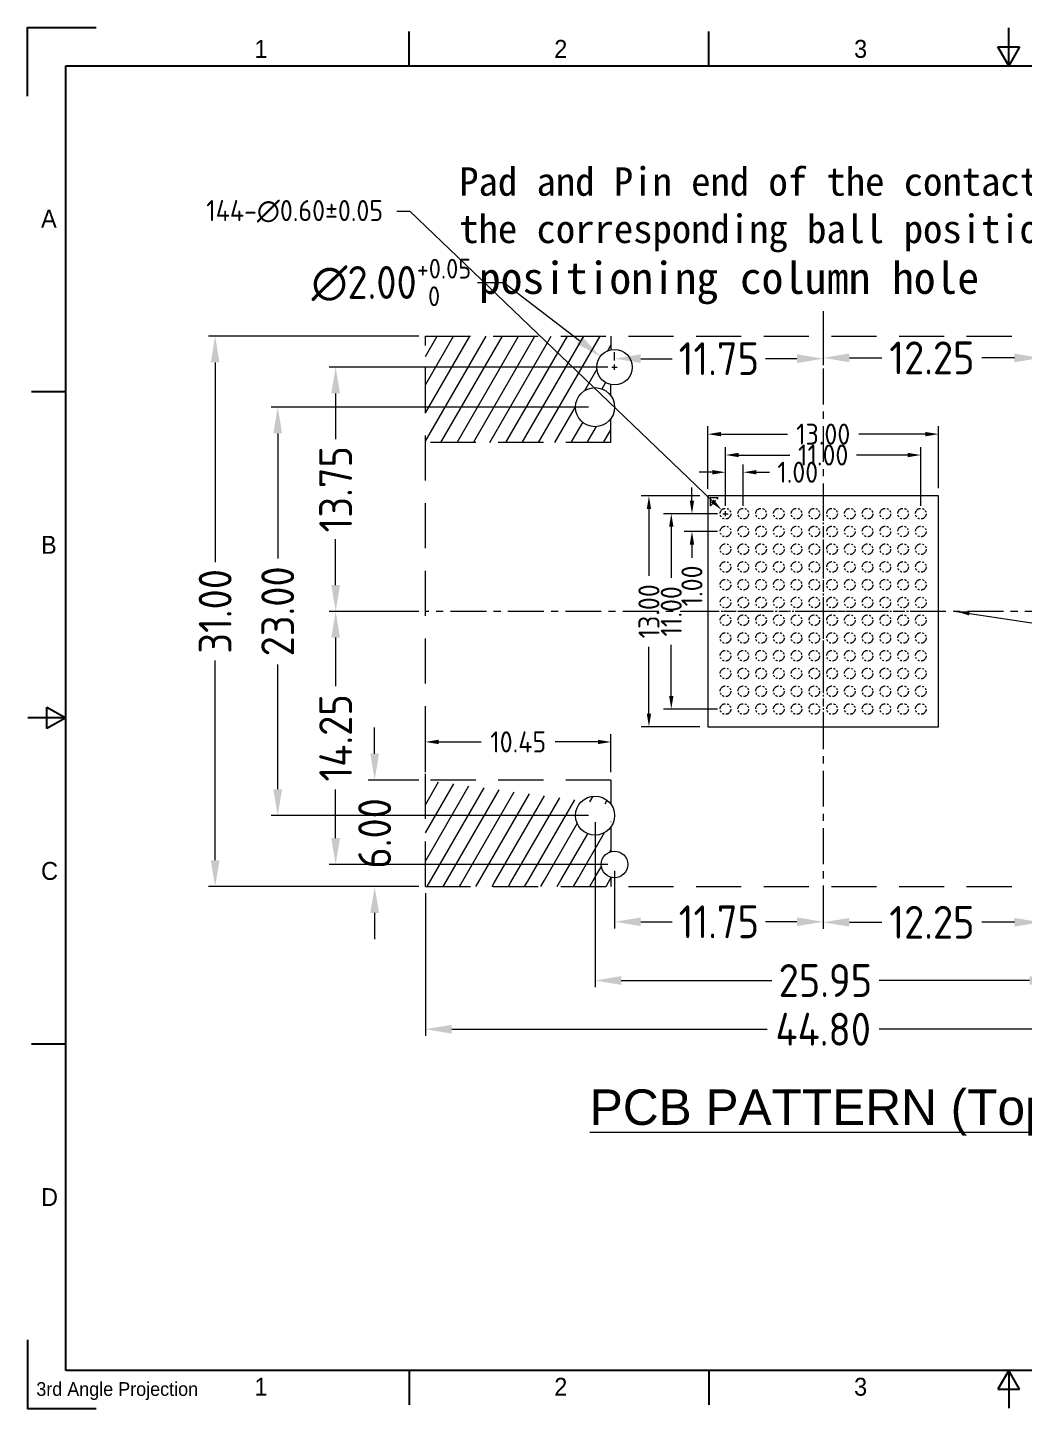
# Model space of a CAD drawing. Header units: millimetres. Extents: x 934 to 1044, y -5164 to -5087.
# Drawn here: x 933.6 to 989.6, y -5164.3 to -5086.5 of the extents above; entities that cross this region are included whole.
import ezdxf

# ---------------------------------------------------------------- set-up
doc = ezdxf.new("R2010")
doc.units = ezdxf.units.MM
doc.header["$PDSIZE"] = -1
for name, pattern in [('CENTER', [10.16, 6.35, -1.27, 1.27, -1.27]), ('HIDDEN', [1.905, 1.27, -0.635]), ('PHANTOM', [0.8, 0.45, -0.05, 0.1, -0.05, 0.1, -0.05])]:
    doc.linetypes.add(name, pattern=pattern)
for name, color, linetype in [('DIM', 3, 'Continuous'), ('TuKuang', 7, 'Continuous'), ('翻蓋底座', 121, 'Continuous')]:
    doc.layers.add(name, color=color, linetype=linetype)
doc.styles.add('1', font='romans.shx', dxfattribs={"height": 2.5})
doc.styles.add('1111', font='isocp.shx', dxfattribs={"bigfont": 'gbcbig.shx'})
doc.styles.get("Standard").update_dxf_attribs({"font": ''})
doc.styles.get('Standard').set_extended_font_data('SimSun')
doc.dimstyles.new('1111', dxfattribs={"dimtxt": 2.5, "dimasz": 0.2, "dimexe": 0.6, "dimexo": 0.6, "dimtad": 0, "dimdec": 3, "dimzin": 1, "dimdsep": 46, "dimtxsty": '1111', "dimcen": 0.2, "dimclrd": 97, "dimclre": 97, "dimclrt": 3, "dimazin": 0, "dimtfac": 1, "dimtdec": 3, "dimtofl": 0, "dimtmove": 0, "dimatfit": 3, "dimfxl": 1, "dimlwd": 5, "dimlwe": 5, "dimarcsym": 0})
doc.dimstyles.new('1111$0', dxfattribs={"dimtxt": 2.5, "dimasz": 2.5, "dimexe": 0.6, "dimexo": 0.6, "dimtad": 0, "dimdec": 3, "dimzin": 1, "dimdsep": 46, "dimtxsty": '1111', "dimcen": 0.2, "dimclrd": 97, "dimclre": 97, "dimclrt": 3, "dimazin": 0, "dimtfac": 1, "dimtdec": 3, "dimtofl": 0, "dimtmove": 0, "dimatfit": 3, "dimfxl": 1, "dimlwd": 5, "dimlwe": 5, "dimarcsym": 0})

# ---------------------------------------------------------------- blocks, each defined once
blk = doc.blocks.new('asdf456')
at = {"color": 8}
for p, q in [((1449.22, 152.96), (1448.09, 154.93)), ((1448.09, 154.93), (1450.34, 154.93)), ((1450.34, 154.93), (1449.22, 152.96)), ((1348.08, 83.25), (1348.08, 85.49)), ((1348.08, 85.49), (1350.05, 84.37)), ((1350.05, 84.37), (1348.08, 83.25)), ((1449.22, 15.77), (1448.09, 13.81)), ((1450.34, 13.81), (1449.22, 15.77)), ((1448.09, 13.81), (1450.34, 13.81))]:
    blk.add_line(p, q, dxfattribs=at)
at = {"layer": 'TuKuang', "color": 8}
for p, q in [((1449.22, 152.96), (1449.22, 156.94)), ((1386.16, 152.96), (1386.16, 156.57)), ((1417.69, 152.96), (1417.69, 156.57)), ((1350.05, 15.77), (1350.05, 152.96)), ((1350.05, 152.96), (1548.39, 152.96)), ((1350.05, 118.67), (1346.44, 118.67)), ((1350.05, 84.37), (1346.07, 84.37)), ((1350.05, 50.07), (1346.44, 50.07)), ((1548.39, 15.77), (1350.05, 15.77)), ((1386.16, 15.77), (1386.16, 12.16)), ((1417.69, 15.77), (1417.69, 12.16)), ((1449.22, 15.77), (1449.22, 11.8))]:
    blk.add_line(p, q, dxfattribs=at)
for points in [[(1346.05, 149.74), (1346.05, 156.96), (1353.27, 156.96)], [(1346.05, 18.99), (1346.05, 11.77), (1353.27, 11.77)]]:
    blk.add_lwpolyline(points, dxfattribs=at)
at = {"color": 8, "char_height": 1.8844, "attachment_point": 1, "style": '1'}
for s, insert, width in [('{\\f@Gulim|b0|i0|c0|p34;1}', (1369.9, 155.67), 8.3008), ('{\\f@Gulim|b0|i0|c134|p34;2}', (1401.43, 155.67), 8.3008), ('{\\f@Gulim|b0|i0|c134|p34;3}', (1432.96, 155.67), 8.3008), ('{\\f@Gulim|b0|i0|c134|p34;A}', (1347.46, 137.82), 9.0416), ('{\\f@Gulim|b0|i0|c134|p34;B}', (1347.46, 103.52), 9.0416), ('{\\f@Gulim|b0|i0|c134|p34;C}', (1347.46, 69.23), 9.0416), ('{\\f@Gulim|b0|i0|c134|p34;D}', (1347.46, 34.93), 9.0416), ('{\\f@Gulim|b0|i0|c0|p34;1}', (1369.9, 14.99), 8.3008), ('{\\f@Gulim|b0|i0|c134|p34;2}', (1401.43, 14.99), 8.3008), ('{\\f@Gulim|b0|i0|c134|p34;3}', (1432.96, 14.99), 8.3008)]:
    blk.add_mtext(s, dxfattribs=dict(at, insert=insert, width=width))
at = {"layer": 'TuKuang', "color": 8, "lineweight": 9, "insert": (1346.96, 14.53), "char_height": 1.4441, "width": 18.5479, "attachment_point": 1}
blk.add_mtext('{\\f@Gulim|b0|i0|c0|p34;\\C8;3rd Angle Projection}', dxfattribs=at)
blk = doc.blocks.new('*D3')
at = {"layer": 'DEFPOINTS', "color": 0, "lineweight": 13, "transparency": 16777216}
for p in [(944.13, -5103.912), (955.974, -5103.912), (955.974, -5134.912)]:
    blk.add_point(p, dxfattribs=at)
at = {"layer": 'DIM', "color": 97, "lineweight": 5, "transparency": 16777216}
for p, q in [((955.604, -5103.912), (943.76, -5103.912)), ((944.13, -5105.392), (944.13, -5116.637)), ((944.13, -5133.432), (944.13, -5122.188)), ((955.604, -5134.912), (943.76, -5134.912))]:
    blk.add_line(p, q, dxfattribs=at)
at = {"layer": 'DIM', "color": 97, "lineweight": 13, "transparency": 16777216}
for points in [[(943.883, -5105.392), (944.376, -5105.392), (944.13, -5103.912)], [(943.883, -5133.432), (944.376, -5133.432), (944.13, -5134.912)]]:
    blk.add_solid(points, dxfattribs=at)
at = {"layer": 'DIM', "color": 3, "lineweight": 13, "transparency": 16777216, "insert": (944.13, -5119.412), "char_height": 1.85, "attachment_point": 5, "rotation": 90, "style": '1111'}
blk.add_mtext('31.00', dxfattribs=at)
blk = doc.blocks.new('*D4')
at = {"layer": 'DEFPOINTS', "color": 0, "lineweight": 13, "transparency": 16777216}
for p in [(955.974, -5134.912), (1000.774, -5134.912), (1000.774, -5142.943)]:
    blk.add_point(p, dxfattribs=at)
at = {"layer": 'DIM', "color": 97, "lineweight": 5, "transparency": 16777216}
for p, q in [((955.974, -5135.282), (955.974, -5143.313)), ((1000.774, -5135.282), (1000.774, -5143.313)), ((957.454, -5142.943), (975.228, -5142.943)), ((999.294, -5142.943), (981.519, -5142.943))]:
    blk.add_line(p, q, dxfattribs=at)
at = {"layer": 'DIM', "color": 97, "lineweight": 13, "transparency": 16777216}
for points in [[(957.454, -5142.696), (957.454, -5143.19), (955.974, -5142.943)], [(999.294, -5142.696), (999.294, -5143.19), (1000.774, -5142.943)]]:
    blk.add_solid(points, dxfattribs=at)
at = {"layer": 'DIM', "color": 3, "lineweight": 13, "transparency": 16777216, "insert": (978.374, -5142.943), "char_height": 1.85, "attachment_point": 5, "style": '1111'}
blk.add_mtext('44.80', dxfattribs=at)
blk = doc.blocks.new('*D5')
at = {"layer": 'DEFPOINTS', "color": 0, "lineweight": 13, "transparency": 16777216}
for p in [(955.974, -5128.913), (953.114, -5134.912), (955.974, -5134.912)]:
    blk.add_point(p, dxfattribs=at)
at = {"layer": 'DIM', "color": 97, "lineweight": 5, "transparency": 16777216}
for p, q in [((953.114, -5127.433), (953.114, -5125.953)), ((955.604, -5128.913), (952.744, -5128.913)), ((955.604, -5134.912), (952.744, -5134.912)), ((953.114, -5136.392), (953.114, -5137.872))]:
    blk.add_line(p, q, dxfattribs=at)
at = {"layer": 'DIM', "color": 97, "lineweight": 13, "transparency": 16777216}
for points in [[(952.867, -5127.433), (953.36, -5127.433), (953.114, -5128.913)], [(952.867, -5136.392), (953.36, -5136.392), (953.114, -5134.912)]]:
    blk.add_solid(points, dxfattribs=at)
at = {"layer": 'DIM', "color": 3, "lineweight": 13, "transparency": 16777216, "insert": (953.114, -5131.913), "char_height": 1.85, "attachment_point": 5, "rotation": 90, "style": '1111'}
blk.add_mtext('6.00', dxfattribs=at)
blk = doc.blocks.new('*D6')
at = {"layer": 'DEFPOINTS', "color": 0, "lineweight": 13, "transparency": 16777216}
for p in [(965.524, -5107.912), (947.655, -5130.912), (965.524, -5130.912)]:
    blk.add_point(p, dxfattribs=at)
at = {"layer": 'DIM', "color": 97, "lineweight": 5, "transparency": 16777216}
for p, q in [((965.154, -5107.912), (947.285, -5107.912)), ((947.655, -5109.392), (947.655, -5116.428)), ((947.655, -5129.432), (947.655, -5122.397)), ((965.154, -5130.912), (947.285, -5130.912))]:
    blk.add_line(p, q, dxfattribs=at)
at = {"layer": 'DIM', "color": 97, "lineweight": 13, "transparency": 16777216}
for points in [[(947.408, -5109.392), (947.901, -5109.392), (947.655, -5107.912)], [(947.408, -5129.432), (947.901, -5129.432), (947.655, -5130.912)]]:
    blk.add_solid(points, dxfattribs=at)
at = {"layer": 'DIM', "color": 3, "lineweight": 13, "transparency": 16777216, "insert": (947.655, -5119.412), "char_height": 1.85, "attachment_point": 5, "rotation": 90, "style": '1111'}
blk.add_mtext('23.00', dxfattribs=at)
blk = doc.blocks.new('*D7')
at = {"layer": 'DEFPOINTS', "color": 0, "lineweight": 13, "transparency": 16777216}
for p in [(965.524, -5130.912), (991.474, -5130.912), (991.474, -5140.2)]:
    blk.add_point(p, dxfattribs=at)
at = {"layer": 'DIM', "color": 97, "lineweight": 5, "transparency": 16777216}
for p, q in [((965.524, -5131.282), (965.524, -5140.569)), ((991.474, -5131.282), (991.474, -5140.569)), ((967.004, -5140.2), (975.474, -5140.2)), ((989.994, -5140.2), (981.523, -5140.2))]:
    blk.add_line(p, q, dxfattribs=at)
at = {"layer": 'DIM', "color": 97, "lineweight": 13, "transparency": 16777216}
for points in [[(967.004, -5139.953), (967.004, -5140.446), (965.524, -5140.2)], [(989.994, -5139.953), (989.994, -5140.446), (991.474, -5140.2)]]:
    blk.add_solid(points, dxfattribs=at)
at = {"layer": 'DIM', "color": 3, "lineweight": 13, "transparency": 16777216, "insert": (978.499, -5140.2), "char_height": 1.85, "attachment_point": 5, "style": '1111'}
blk.add_mtext('25.95', dxfattribs=at)
blk = doc.blocks.new('*D9')
at = {"layer": 'DEFPOINTS', "color": 0, "lineweight": 13, "transparency": 16777216}
for p in [(965.83, -5105.054), (967.417, -5106.271)]:
    blk.add_point(p, dxfattribs=at)
at = {"layer": 'DIM', "color": 97, "lineweight": 5, "transparency": 16777216}
for p, q in [((958.915, -5100.891), (960.395, -5100.891)), ((960.395, -5100.891), (964.655, -5104.154)), ((966.476, -5105.662), (966.772, -5105.662)), ((966.624, -5105.81), (966.624, -5105.514))]:
    blk.add_line(p, q, dxfattribs=at)
at = {"layer": 'DIM', "color": 97, "lineweight": 13, "transparency": 16777216}
blk.add_solid([(964.805, -5103.958), (964.505, -5104.35), (965.83, -5105.054)], dxfattribs=at)
at = {"layer": 'DIM', "color": 3, "lineweight": 13, "transparency": 16777216, "insert": (954.055, -5100.891), "char_height": 1.85, "attachment_point": 5, "style": '1111'}
blk.add_mtext('\\A1;∅2.00{\\H1.110000;\\S+0.05^  0;}', dxfattribs=at)
blk = doc.blocks.new('*D10')
at = {"layer": 'DEFPOINTS', "color": 0, "lineweight": 13, "transparency": 16777216}
for p in [(978.374, -5103.912), (966.624, -5105.182), (966.624, -5105.662)]:
    blk.add_point(p, dxfattribs=at)
at = {"layer": 'DIM', "color": 97, "lineweight": 5, "transparency": 16777216}
for p, q in [((978.374, -5104.282), (978.374, -5105.552)), ((966.624, -5105.293), (966.624, -5104.813)), ((968.104, -5105.182), (969.871, -5105.182)), ((976.894, -5105.182), (975.127, -5105.182))]:
    blk.add_line(p, q, dxfattribs=at)
at = {"layer": 'DIM', "color": 97, "lineweight": 13, "transparency": 16777216}
for points in [[(968.104, -5104.936), (968.104, -5105.429), (966.624, -5105.182)], [(976.894, -5104.936), (976.894, -5105.429), (978.374, -5105.182)]]:
    blk.add_solid(points, dxfattribs=at)
at = {"layer": 'DIM', "color": 3, "lineweight": 13, "transparency": 16777216, "insert": (972.499, -5105.182), "char_height": 1.85, "attachment_point": 5, "style": '1111'}
blk.add_mtext('11.75', dxfattribs=at)
blk = doc.blocks.new('*D11')
at = {"layer": 'DEFPOINTS', "color": 0, "lineweight": 13, "transparency": 16777216}
for p in [(978.374, -5103.912), (990.624, -5105.137), (990.624, -5105.662)]:
    blk.add_point(p, dxfattribs=at)
at = {"layer": 'DIM', "color": 97, "lineweight": 5, "transparency": 16777216}
for p, q in [((978.374, -5104.282), (978.374, -5105.507)), ((979.854, -5105.137), (981.686, -5105.137)), ((989.144, -5105.137), (987.312, -5105.137)), ((990.624, -5105.293), (990.624, -5104.768))]:
    blk.add_line(p, q, dxfattribs=at)
at = {"layer": 'DIM', "color": 97, "lineweight": 13, "transparency": 16777216}
for points in [[(979.854, -5104.891), (979.854, -5105.384), (978.374, -5105.137)], [(989.144, -5104.891), (989.144, -5105.384), (990.624, -5105.137)]]:
    blk.add_solid(points, dxfattribs=at)
at = {"layer": 'DIM', "color": 3, "lineweight": 13, "transparency": 16777216, "insert": (984.499, -5105.137), "char_height": 1.85, "attachment_point": 5, "style": '1111'}
blk.add_mtext('12.25', dxfattribs=at)
blk = doc.blocks.new('*D12')
at = {"layer": 'DEFPOINTS', "color": 0, "lineweight": 13, "transparency": 16777216}
for p in [(966.624, -5105.662), (950.917, -5119.411), (955.974, -5119.411)]:
    blk.add_point(p, dxfattribs=at)
at = {"layer": 'DIM', "color": 97, "lineweight": 5, "transparency": 16777216}
for p, q in [((966.254, -5105.662), (950.547, -5105.662)), ((950.917, -5107.142), (950.917, -5109.724)), ((950.917, -5117.931), (950.917, -5115.35)), ((955.604, -5119.411), (950.547, -5119.411))]:
    blk.add_line(p, q, dxfattribs=at)
at = {"layer": 'DIM', "color": 97, "lineweight": 13, "transparency": 16777216}
for points in [[(950.67, -5107.142), (951.163, -5107.142), (950.917, -5105.662)], [(950.67, -5117.931), (951.163, -5117.931), (950.917, -5119.411)]]:
    blk.add_solid(points, dxfattribs=at)
at = {"layer": 'DIM', "color": 3, "lineweight": 13, "transparency": 16777216, "insert": (950.917, -5112.537), "char_height": 1.85, "attachment_point": 5, "rotation": 90, "style": '1111'}
blk.add_mtext('13.75', dxfattribs=at)
blk = doc.blocks.new('*D13')
at = {"layer": 'DEFPOINTS', "color": 0, "lineweight": 13, "transparency": 16777216}
for p in [(955.974, -5119.411), (950.917, -5133.662), (966.624, -5133.662)]:
    blk.add_point(p, dxfattribs=at)
at = {"layer": 'DIM', "color": 97, "lineweight": 5, "transparency": 16777216}
for p, q in [((955.604, -5119.411), (950.547, -5119.411)), ((950.917, -5120.891), (950.917, -5123.631)), ((950.917, -5132.182), (950.917, -5129.442)), ((966.254, -5133.662), (950.547, -5133.662))]:
    blk.add_line(p, q, dxfattribs=at)
at = {"layer": 'DIM', "color": 97, "lineweight": 13, "transparency": 16777216}
for points in [[(950.67, -5120.891), (951.163, -5120.891), (950.917, -5119.411)], [(950.67, -5132.182), (951.163, -5132.182), (950.917, -5133.662)]]:
    blk.add_solid(points, dxfattribs=at)
at = {"layer": 'DIM', "color": 3, "lineweight": 13, "transparency": 16777216, "insert": (950.917, -5126.537), "char_height": 1.85, "attachment_point": 5, "rotation": 90, "style": '1111'}
blk.add_mtext('14.25', dxfattribs=at)
blk = doc.blocks.new('*D14')
at = {"layer": 'DEFPOINTS', "color": 0, "lineweight": 13, "transparency": 16777216}
for p in [(966.624, -5133.662), (978.374, -5134.912), (978.374, -5136.893)]:
    blk.add_point(p, dxfattribs=at)
at = {"layer": 'DIM', "color": 97, "lineweight": 5, "transparency": 16777216}
for p, q in [((966.624, -5134.032), (966.624, -5137.263)), ((978.374, -5135.282), (978.374, -5137.263)), ((968.104, -5136.893), (969.871, -5136.893)), ((976.894, -5136.893), (975.127, -5136.893))]:
    blk.add_line(p, q, dxfattribs=at)
at = {"layer": 'DIM', "color": 97, "lineweight": 13, "transparency": 16777216}
for points in [[(968.104, -5136.646), (968.104, -5137.139), (966.624, -5136.893)], [(976.894, -5136.646), (976.894, -5137.139), (978.374, -5136.893)]]:
    blk.add_solid(points, dxfattribs=at)
at = {"layer": 'DIM', "color": 3, "lineweight": 13, "transparency": 16777216, "insert": (972.499, -5136.893), "char_height": 1.85, "attachment_point": 5, "style": '1111'}
blk.add_mtext('11.75', dxfattribs=at)
blk = doc.blocks.new('*D15')
at = {"layer": 'DEFPOINTS', "color": 0, "lineweight": 13, "transparency": 16777216}
for p in [(990.624, -5133.662), (978.374, -5134.912), (990.624, -5136.921)]:
    blk.add_point(p, dxfattribs=at)
at = {"layer": 'DIM', "color": 97, "lineweight": 5, "transparency": 16777216}
for p, q in [((990.624, -5134.032), (990.624, -5137.291)), ((978.374, -5135.282), (978.374, -5137.291)), ((979.854, -5136.921), (981.686, -5136.921)), ((989.144, -5136.921), (987.312, -5136.921))]:
    blk.add_line(p, q, dxfattribs=at)
at = {"layer": 'DIM', "color": 97, "lineweight": 13, "transparency": 16777216}
for points in [[(979.854, -5136.675), (979.854, -5137.168), (978.374, -5136.921)], [(989.144, -5136.675), (989.144, -5137.168), (990.624, -5136.921)]]:
    blk.add_solid(points, dxfattribs=at)
at = {"layer": 'DIM', "color": 3, "lineweight": 13, "transparency": 16777216, "insert": (984.499, -5136.921), "char_height": 1.85, "attachment_point": 5, "style": '1111'}
blk.add_mtext('12.25', dxfattribs=at)
blk = doc.blocks.new('*D1')
at = {"color": 97, "lineweight": 5, "transparency": 16777216}
for p, q in [((954.364, -5096.882), (955.104, -5096.882)), ((955.104, -5096.882), (972.123, -5113.192)), ((972.726, -5113.911), (973.022, -5113.911)), ((972.874, -5114.059), (972.874, -5113.763))]:
    blk.add_line(p, q, dxfattribs=at)
at = {"color": 97, "lineweight": 13, "transparency": 16777216}
blk.add_solid([(972.208, -5113.103), (972.037, -5113.281), (972.657, -5113.704)], dxfattribs=at)
at = {"layer": 'DEFPOINTS', "color": 0, "lineweight": 13, "transparency": 16777216}
for p in [(972.657, -5113.704), (973.09, -5114.119)]:
    blk.add_point(p, dxfattribs=at)
at = {"color": 3, "lineweight": 13, "transparency": 16777216, "insert": (948.608, -5096.882), "char_height": 1.184, "attachment_point": 5, "style": '1111'}
blk.add_mtext('\\A1;144-∅0.60±0.05', dxfattribs=at)
blk = doc.blocks.new('*D2')
at = {"color": 97, "lineweight": 5, "transparency": 16777216}
for p, q in [((955.974, -5128.469), (955.974, -5126.32)), ((966.424, -5128.469), (966.424, -5126.32)), ((956.714, -5126.764), (959.113, -5126.764)), ((965.684, -5126.764), (963.284, -5126.764))]:
    blk.add_line(p, q, dxfattribs=at)
at = {"color": 97, "lineweight": 13, "transparency": 16777216}
for points in [[(956.714, -5126.641), (956.714, -5126.888), (955.974, -5126.764)], [(965.684, -5126.641), (965.684, -5126.888), (966.424, -5126.764)]]:
    blk.add_solid(points, dxfattribs=at)
at = {"layer": 'DEFPOINTS', "color": 0, "lineweight": 13, "transparency": 16777216}
for p in [(966.424, -5126.764), (955.974, -5128.913), (966.424, -5128.913)]:
    blk.add_point(p, dxfattribs=at)
at = {"color": 3, "lineweight": 13, "transparency": 16777216, "insert": (961.199, -5126.764), "char_height": 1.184, "attachment_point": 5, "style": '1111'}
blk.add_mtext('10.45', dxfattribs=at)
blk = doc.blocks.new('*D18')
at = {"color": 97, "lineweight": 5, "transparency": 16777216}
for p, q in [((971.874, -5112.509), (971.874, -5108.988)), ((984.874, -5112.467), (984.874, -5108.988)), ((972.614, -5109.432), (976.371, -5109.432)), ((984.134, -5109.432), (980.376, -5109.432))]:
    blk.add_line(p, q, dxfattribs=at)
at = {"color": 97, "lineweight": 13, "transparency": 16777216}
for points in [[(972.614, -5109.309), (972.614, -5109.555), (971.874, -5109.432)], [(984.134, -5109.309), (984.134, -5109.555), (984.874, -5109.432)]]:
    blk.add_solid(points, dxfattribs=at)
at = {"layer": 'DEFPOINTS', "color": 0, "lineweight": 13, "transparency": 16777216}
for p in [(984.874, -5109.432), (971.874, -5112.953), (984.874, -5112.911)]:
    blk.add_point(p, dxfattribs=at)
at = {"color": 3, "lineweight": 13, "transparency": 16777216, "insert": (978.374, -5109.432), "char_height": 1.184, "attachment_point": 5, "style": '1111'}
blk.add_mtext('13.00', dxfattribs=at)
blk = doc.blocks.new('*D19')
at = {"color": 97, "lineweight": 5, "transparency": 16777216}
for p, q in [((972.134, -5111.577), (971.394, -5111.577)), ((972.874, -5113.467), (972.874, -5111.133)), ((973.874, -5113.467), (973.874, -5111.133)), ((974.614, -5111.577), (975.354, -5111.577))]:
    blk.add_line(p, q, dxfattribs=at)
at = {"color": 97, "lineweight": 13, "transparency": 16777216}
for points in [[(972.134, -5111.454), (972.134, -5111.701), (972.874, -5111.577)], [(974.614, -5111.454), (974.614, -5111.701), (973.874, -5111.577)]]:
    blk.add_solid(points, dxfattribs=at)
at = {"layer": 'DEFPOINTS', "color": 0, "lineweight": 13, "transparency": 16777216}
for p in [(973.874, -5111.577), (972.874, -5113.911), (973.874, -5113.911)]:
    blk.add_point(p, dxfattribs=at)
at = {"color": 3, "lineweight": 13, "transparency": 16777216, "insert": (976.941, -5111.577), "char_height": 1.184, "attachment_point": 5, "style": '1111'}
blk.add_mtext('1.00', dxfattribs=at)
blk = doc.blocks.new('*D20')
at = {"color": 97, "lineweight": 5, "transparency": 16777216}
for p, q in [((972.874, -5113.467), (972.874, -5110.163)), ((973.614, -5110.607), (976.49, -5110.607)), ((983.134, -5110.607), (980.257, -5110.607)), ((983.874, -5113.467), (983.874, -5110.163))]:
    blk.add_line(p, q, dxfattribs=at)
at = {"color": 97, "lineweight": 13, "transparency": 16777216}
for points in [[(973.614, -5110.484), (973.614, -5110.73), (972.874, -5110.607)], [(983.134, -5110.484), (983.134, -5110.73), (983.874, -5110.607)]]:
    blk.add_solid(points, dxfattribs=at)
at = {"layer": 'DEFPOINTS', "color": 0, "lineweight": 13, "transparency": 16777216}
for p in [(983.874, -5110.607), (972.874, -5113.911), (983.874, -5113.911)]:
    blk.add_point(p, dxfattribs=at)
at = {"color": 3, "lineweight": 13, "transparency": 16777216, "insert": (978.374, -5110.607), "char_height": 1.184, "attachment_point": 5, "style": '1111'}
blk.add_mtext('11.00', dxfattribs=at)
blk = doc.blocks.new('*D21')
at = {"color": 97, "lineweight": 5, "transparency": 16777216}
for p, q in [((971.43, -5112.911), (968.117, -5112.911)), ((968.561, -5113.651), (968.561, -5117.409)), ((968.561, -5125.171), (968.561, -5121.413)), ((971.43, -5125.911), (968.117, -5125.911))]:
    blk.add_line(p, q, dxfattribs=at)
at = {"color": 97, "lineweight": 13, "transparency": 16777216}
for points in [[(968.438, -5113.651), (968.685, -5113.651), (968.561, -5112.911)], [(968.438, -5125.171), (968.685, -5125.171), (968.561, -5125.911)]]:
    blk.add_solid(points, dxfattribs=at)
at = {"layer": 'DEFPOINTS', "color": 0, "lineweight": 13, "transparency": 16777216}
for p in [(968.561, -5112.911), (971.874, -5112.911), (971.874, -5125.911)]:
    blk.add_point(p, dxfattribs=at)
at = {"color": 3, "lineweight": 13, "transparency": 16777216, "insert": (968.561, -5119.411), "char_height": 1.184, "attachment_point": 5, "rotation": 90, "style": '1111'}
blk.add_mtext('13.00', dxfattribs=at)
blk = doc.blocks.new('*D22')
at = {"color": 97, "lineweight": 5, "transparency": 16777216}
for p, q in [((970.983, -5113.171), (970.983, -5112.431)), ((972.43, -5113.911), (970.539, -5113.911)), ((972.43, -5114.911), (970.539, -5114.911)), ((970.983, -5115.651), (970.983, -5116.391))]:
    blk.add_line(p, q, dxfattribs=at)
at = {"color": 97, "lineweight": 13, "transparency": 16777216}
for points in [[(970.86, -5113.171), (971.106, -5113.171), (970.983, -5113.911)], [(970.86, -5115.651), (971.106, -5115.651), (970.983, -5114.911)]]:
    blk.add_solid(points, dxfattribs=at)
at = {"layer": 'DEFPOINTS', "color": 0, "lineweight": 13, "transparency": 16777216}
for p in [(972.874, -5113.911), (970.983, -5114.911), (972.874, -5114.911)]:
    blk.add_point(p, dxfattribs=at)
at = {"color": 3, "lineweight": 13, "transparency": 16777216, "insert": (970.983, -5117.979), "char_height": 1.184, "attachment_point": 5, "rotation": 90, "style": '1111'}
blk.add_mtext('1.00', dxfattribs=at)
blk = doc.blocks.new('*D23')
at = {"color": 97, "lineweight": 5, "transparency": 16777216}
for p, q in [((972.43, -5113.911), (969.374, -5113.911)), ((969.818, -5114.651), (969.818, -5117.527)), ((969.818, -5124.171), (969.818, -5121.295)), ((972.43, -5124.911), (969.374, -5124.911))]:
    blk.add_line(p, q, dxfattribs=at)
at = {"color": 97, "lineweight": 13, "transparency": 16777216}
for points in [[(969.694, -5114.651), (969.941, -5114.651), (969.818, -5113.911)], [(969.694, -5124.171), (969.941, -5124.171), (969.818, -5124.911)]]:
    blk.add_solid(points, dxfattribs=at)
at = {"layer": 'DEFPOINTS', "color": 0, "lineweight": 13, "transparency": 16777216}
for p in [(972.874, -5113.911), (969.818, -5124.911), (972.874, -5124.911)]:
    blk.add_point(p, dxfattribs=at)
at = {"color": 3, "lineweight": 13, "transparency": 16777216, "insert": (969.818, -5119.411), "char_height": 1.184, "attachment_point": 5, "rotation": 90, "style": '1111'}
blk.add_mtext('11.00', dxfattribs=at)

msp = doc.modelspace()

# ---------------------------------------------------------------- hatches: boundary and pattern name
at = {"lineweight": 13}
h = msp.add_hatch(dxfattribs=at)
h.set_pattern_fill('ANSI31', color=0, scale=0.25, angle=15, style=0)
h.set_pattern_definition([(60, (162.3011, -4825.5716), (-0.6874077, 0.396875), [])])
edge = h.paths.add_edge_path()
edge.add_arc((965.524, -5107.912), 1.1, 35.0968, 324.9032)
edge.add_line((966.424, -5108.545), (966.424, -5109.912))
edge.add_line((966.424, -5109.912), (955.974, -5109.912))
edge.add_line((955.974, -5109.912), (955.974, -5103.912))
edge.add_line((955.974, -5103.912), (966.424, -5103.912))
edge.add_line((966.424, -5103.912), (966.424, -5104.708))
edge.add_arc((966.624, -5105.662), 0.975, 101.83738, 258.16262)
edge.add_line((966.424, -5106.617), (966.424, -5107.28))
h = msp.add_hatch(dxfattribs=at)
h.set_pattern_fill('ANSI31', color=0, scale=0.25, angle=15, style=0)
h.set_pattern_definition([(60, (162.3011, -4798.4183), (-0.6874077, 0.396875), [])])
edge = h.paths.add_edge_path()
edge.add_arc((965.524, -5130.912), 1.1, 34.68126, 325.2057)
edge.add_line((966.424, -5128.913), (955.974, -5128.913))
edge.add_line((966.424, -5128.913), (966.424, -5130.28))
edge.add_line((966.424, -5131.545), (966.424, -5132.966))
edge.add_arc((966.624, -5133.662), 0.725, 105.85602, 254.03094)
edge.add_line((955.974, -5134.912), (966.424, -5134.912))
edge.add_line((966.424, -5134.36), (966.424, -5134.912))
edge.add_line((955.974, -5134.912), (955.974, -5128.913))

# ---------------------------------------------------------------- linework, layer by layer
at = {"color": 1, "linetype": 'CENTER', "lineweight": 13, "ltscale": 0.3184}
for p, q in [((978.374, -5102.505), (978.374, -5136.071)), ((1001.461, -5119.411), (955.974, -5119.411))]:
    msp.add_line(p, q, dxfattribs=at)
at = {"linetype": 'HIDDEN', "lineweight": 13, "ltscale": 2}
for p, q in [((955.974, -5103.912), (1000.774, -5103.912)), ((955.974, -5134.912), (955.974, -5103.912)), ((966.424, -5107.28), (966.424, -5106.617)), ((966.424, -5109.912), (966.424, -5108.545)), ((966.424, -5109.912), (955.974, -5109.912)), ((966.424, -5128.913), (955.974, -5128.913)), ((966.424, -5128.913), (966.424, -5130.28)), ((966.424, -5131.545), (966.424, -5132.966)), ((955.974, -5134.912), (1000.774, -5134.912))]:
    msp.add_line(p, q, dxfattribs=at)
at = {"color": 7, "linetype": 'Continuous', "lineweight": 13}
for p, q in [((966.424, -5103.912), (966.424, -5104.708)), ((966.424, -5134.36), (966.424, -5134.912))]:
    msp.add_line(p, q, dxfattribs=at)
at = {"color": 0, "lineweight": 13}
for p, q in [((984.874, -5112.911), (971.874, -5112.911)), ((971.874, -5112.911), (971.874, -5125.911)), ((984.874, -5125.911), (984.874, -5112.911)), ((971.874, -5125.911), (984.874, -5125.911))]:
    msp.add_line(p, q, dxfattribs=at)
at = {"color": 2, "linetype": 'PHANTOM', "lineweight": 13}
for p, q in [((972.466, -5113.023), (972.015, -5113.023)), ((972.015, -5113.023), (972.015, -5113.497)), ((972.015, -5113.497), (972.466, -5113.023))]:
    msp.add_line(p, q, dxfattribs=at)
at = {"color": 1, "linetype": 'PHANTOM', "lineweight": 13}
for p, q in [((978.374, -5112.911), (978.374, -5125.911)), ((984.874, -5119.411), (971.874, -5119.411))]:
    msp.add_line(p, q, dxfattribs=at)
at = {"color": 4, "lineweight": 13}
for centre, radius in [((966.624, -5105.662), 1), ((966.624, -5133.662), 0.75)]:
    msp.add_circle(centre, radius, dxfattribs=at)
at = {"color": 2, "linetype": 'PHANTOM', "lineweight": 13}
for centre in [(972.874, -5113.911), (973.874, -5113.911), (974.874, -5113.911), (975.874, -5113.911), (976.874, -5113.911), (977.874, -5113.911), (978.874, -5113.911), (979.874, -5113.911), (980.874, -5113.911), (981.874, -5113.911), (982.874, -5113.911), (983.874, -5113.911), (972.874, -5114.911), (973.874, -5114.911), (974.874, -5114.911), (975.874, -5114.911), (976.874, -5114.911), (977.874, -5114.911), (978.874, -5114.911), (979.874, -5114.911), (980.874, -5114.911), (981.874, -5114.911), (982.874, -5114.911), (983.874, -5114.911), (972.874, -5115.911), (973.874, -5115.911), (974.874, -5115.911), (975.874, -5115.911), (976.874, -5115.911), (977.874, -5115.911), (978.874, -5115.911), (979.874, -5115.911), (980.874, -5115.911), (981.874, -5115.911), (982.874, -5115.911), (983.874, -5115.911), (972.874, -5116.911), (973.874, -5116.911), (974.874, -5116.911), (975.874, -5116.911), (976.874, -5116.911), (977.874, -5116.911), (978.874, -5116.911), (979.874, -5116.911), (980.874, -5116.911), (981.874, -5116.911), (982.874, -5116.911), (983.874, -5116.911), (972.874, -5117.911), (973.874, -5117.911), (974.874, -5117.911), (975.874, -5117.911), (976.874, -5117.911), (977.874, -5117.911), (978.874, -5117.911), (979.874, -5117.911), (980.874, -5117.911), (981.874, -5117.911), (982.874, -5117.911), (983.874, -5117.911), (972.874, -5118.911), (973.874, -5118.911), (974.874, -5118.911), (975.874, -5118.911), (976.874, -5118.911), (977.874, -5118.911), (978.874, -5118.911), (979.874, -5118.911), (980.874, -5118.911), (981.874, -5118.911), (982.874, -5118.911), (983.874, -5118.911), (972.874, -5119.911), (973.874, -5119.911), (974.874, -5119.911), (975.874, -5119.911), (976.874, -5119.911), (977.874, -5119.911), (978.874, -5119.911), (979.874, -5119.911), (980.874, -5119.911), (981.874, -5119.911), (982.874, -5119.911), (983.874, -5119.911), (972.874, -5120.911), (973.874, -5120.911), (974.874, -5120.911), (975.874, -5120.911), (976.874, -5120.911), (977.874, -5120.911), (978.874, -5120.911), (979.874, -5120.911), (980.874, -5120.911), (981.874, -5120.911), (982.874, -5120.911), (983.874, -5120.911), (972.874, -5121.911), (973.874, -5121.911), (974.874, -5121.911), (975.874, -5121.911), (976.874, -5121.911), (977.874, -5121.911), (978.874, -5121.911), (979.874, -5121.911), (980.874, -5121.911), (981.874, -5121.911), (982.874, -5121.911), (983.874, -5121.911), (972.874, -5122.911), (973.874, -5122.911), (974.874, -5122.911), (975.874, -5122.911), (976.874, -5122.911), (977.874, -5122.911), (978.874, -5122.911), (979.874, -5122.911), (980.874, -5122.911), (981.874, -5122.911), (982.874, -5122.911), (983.874, -5122.911), (972.874, -5123.911), (973.874, -5123.911), (974.874, -5123.911), (975.874, -5123.911), (976.874, -5123.911), (977.874, -5123.911), (978.874, -5123.911), (979.874, -5123.911), (980.874, -5123.911), (981.874, -5123.911), (982.874, -5123.911), (983.874, -5123.911), (972.874, -5124.911), (973.874, -5124.911), (974.874, -5124.911), (975.874, -5124.911), (976.874, -5124.911), (977.874, -5124.911), (978.874, -5124.911), (979.874, -5124.911), (980.874, -5124.911), (981.874, -5124.911), (982.874, -5124.911), (983.874, -5124.911)]:
    msp.add_circle(centre, 0.3, dxfattribs=at)
at = {"layer": '翻蓋底座', "color": 3, "linetype": 'Continuous', "lineweight": 13}
for centre in [(965.524, -5107.912), (965.524, -5130.912)]:
    msp.add_circle(centre, 1.1, dxfattribs=at)

# ---------------------------------------------------------------- block references
at = {"xscale": 0.5355444082044301, "yscale": 0.5355444082044301, "zscale": 0.5355444082044301}
msp.add_blockref('asdf456', (212.702, -5170.6), dxfattribs=at)

# ---------------------------------------------------------------- texts
at = {"color": 3, "lineweight": 13}
msp.add_text('positioning column hole', height=1.8, dxfattribs=at).set_placement((958.989, -5101.532))
at = {"color": 3, "lineweight": 13, "insert": (957.877, -5094.405), "char_height": 1.6, "attachment_point": 1}
msp.add_mtext('Pad and Pin end of the contact position, \\Pthe corresponding ball position', dxfattribs=at)
at = {"lineweight": 0, "insert": (965.228, -5146.333), "char_height": 1.9992, "attachment_point": 1}
msp.add_mtext('{\\fArial|b0|i0|c0|p34;\\LPCB PATTERN (Top View)}', dxfattribs=at)

# ---------------------------------------------------------------- dimensions: what is measured, and where the dimension line sits
at = {"color": 0, "lineweight": 13}
dim = msp.add_diameter_dim_2p(p1=(973.09, -5114.119), p2=(972.657, -5113.704), text='144-<>', dimstyle='1111', override={"dimscale": 0.74, "dimtxt": 1.6, "dimasz": 1, "dimtoh": 1, "dimdec": 2, "dimtol": 1, "dimtp": 0.05, "dimtm": 0.05, "dimtdec": 2, "dimtolj": 1}, dxfattribs=at)
dim.commit()
dim.dimension.update_dxf_attribs({"geometry": '*D1', "text_midpoint": (948.608, -5096.882), "dimtype": 131})
for base, p1, p2, override, picture, middle in [((984.874, -5109.432), (971.874, -5112.953), (984.874, -5112.911), {"dimscale": 0.74, "dimtxt": 1.6, "dimasz": 1, "dimdec": 2, "dimtdec": 2}, '*D18', (978.374, -5109.432)), ((983.874, -5110.607), (972.874, -5113.911), (983.874, -5113.911), {"dimscale": 0.74, "dimtxt": 1.6, "dimasz": 1, "dimdec": 2, "dimtdec": 2}, '*D20', (978.374, -5110.607)), ((973.874, -5111.577), (972.874, -5113.911), (973.874, -5113.911), {"dimscale": 0.74, "dimtxt": 1.6, "dimasz": 1, "dimdec": 2, "dimtdec": 2}, '*D19', (976.941, -5111.577)), ((966.424, -5126.764), (955.974, -5128.913), (966.424, -5128.913), {"dimscale": 0.74, "dimtxt": 1.6, "dimasz": 1, "dimtoh": 1, "dimdec": 2, "dimtdec": 2}, '*D2', (961.199, -5126.764))]:
    dim = msp.add_linear_dim(base=base, p1=p1, p2=p2, dimstyle='1111$0', override=override, dxfattribs=at)
    dim.commit()
    dim.dimension.update_dxf_attribs({"geometry": picture, "text_midpoint": middle})
for base, p1, p2, picture, middle in [((970.983, -5114.911), (972.874, -5113.911), (972.874, -5114.911), '*D22', (970.983, -5117.979)), ((968.561, -5112.911), (971.874, -5125.911), (971.874, -5112.911), '*D21', (968.561, -5119.411)), ((969.818, -5124.911), (972.874, -5113.911), (972.874, -5124.911), '*D23', (969.818, -5119.411))]:
    dim = msp.add_linear_dim(base=base, p1=p1, p2=p2, angle=90, dimstyle='1111$0', override={"dimscale": 0.74, "dimtxt": 1.6, "dimasz": 1, "dimdec": 2, "dimtdec": 2}, dxfattribs=at)
    dim.commit()
    dim.dimension.update_dxf_attribs({"geometry": picture, "text_midpoint": middle})
at = {"layer": 'DIM', "lineweight": 13}
dim = msp.add_diameter_dim_2p(p1=(967.417, -5106.271), p2=(965.83, -5105.054), dimstyle='1111', override={"dimscale": 0.74, "dimasz": 2, "dimexe": 0.49975, "dimexo": 0.49975, "dimgap": 0.49975, "dimtoh": 1, "dimdec": 2, "dimtol": 1, "dimtp": 0.05, "dimtfac": 0.6, "dimtolj": 1}, dxfattribs=at)
dim.commit()
dim.dimension.update_dxf_attribs({"geometry": '*D9', "text_midpoint": (954.055, -5100.891), "dimtype": 131})
at = {"layer": 'DIM', "color": 1, "lineweight": 13}
dim = msp.add_linear_dim(base=(944.13, -5103.912), p1=(955.974, -5134.912), p2=(955.974, -5103.912), angle=270, dimstyle='1111$0', override={"dimscale": 0.74, "dimasz": 2, "dimexe": 0.49975, "dimexo": 0.49975, "dimgap": 0.49975, "dimdec": 2, "dimtdec": 2}, dxfattribs=at)
dim.commit()
dim.dimension.update_dxf_attribs({"geometry": '*D3', "text_midpoint": (944.13, -5119.412)})
at = {"layer": 'DIM', "color": 0, "lineweight": 13}
for base, p1, p2, override, picture, middle in [((966.624, -5105.182), (978.374, -5103.912), (966.624, -5105.662), {"dimscale": 0.74, "dimasz": 2, "dimexe": 0.49975, "dimexo": 0.49975, "dimgap": 0.49975, "dimtoh": 1, "dimdec": 2, "dimtdec": 2}, '*D10', (972.499, -5105.182)), ((990.624, -5105.137), (978.374, -5103.912), (990.624, -5105.662), {"dimscale": 0.74, "dimasz": 2, "dimexe": 0.49975, "dimexo": 0.49975, "dimgap": 0.49975, "dimtoh": 1, "dimdec": 2, "dimtdec": 2}, '*D11', (984.499, -5105.137)), ((991.474, -5140.2), (965.524, -5130.912), (991.474, -5130.912), {"dimscale": 0.74, "dimasz": 2, "dimexe": 0.49975, "dimexo": 0.49975, "dimgap": 0.49975, "dimdec": 2, "dimtdec": 2}, '*D7', (978.499, -5140.2)), ((978.374, -5136.893), (966.624, -5133.662), (978.374, -5134.912), {"dimscale": 0.74, "dimasz": 2, "dimexe": 0.49975, "dimexo": 0.49975, "dimgap": 0.49975, "dimtoh": 1, "dimdec": 2, "dimtdec": 2}, '*D14', (972.499, -5136.893)), ((990.624, -5136.921), (978.374, -5134.912), (990.624, -5133.662), {"dimscale": 0.74, "dimasz": 2, "dimexe": 0.49975, "dimexo": 0.49975, "dimgap": 0.49975, "dimtoh": 1, "dimdec": 2, "dimtdec": 2}, '*D15', (984.499, -5136.921)), ((1000.774, -5142.943), (955.974, -5134.912), (1000.774, -5134.912), {"dimscale": 0.74, "dimasz": 2, "dimexe": 0.49975, "dimexo": 0.49975, "dimgap": 0.49975, "dimdec": 2, "dimtdec": 2}, '*D4', (978.374, -5142.943))]:
    dim = msp.add_linear_dim(base=base, p1=p1, p2=p2, dimstyle='1111$0', override=override, dxfattribs=at)
    dim.commit()
    dim.dimension.update_dxf_attribs({"geometry": picture, "text_midpoint": middle})
for base, p1, p2, override, picture, middle in [((950.917, -5119.411), (966.624, -5105.662), (955.974, -5119.411), {"dimscale": 0.74, "dimasz": 2, "dimexe": 0.49975, "dimexo": 0.49975, "dimgap": 0.49975, "dimtoh": 1, "dimdec": 2, "dimtdec": 2}, '*D12', (950.917, -5112.537)), ((947.655, -5130.912), (965.524, -5107.912), (965.524, -5130.912), {"dimscale": 0.74, "dimasz": 2, "dimexe": 0.49975, "dimexo": 0.49975, "dimgap": 0.49975, "dimdec": 2, "dimtdec": 2}, '*D6', (947.655, -5119.412)), ((950.917, -5133.662), (955.974, -5119.411), (966.624, -5133.662), {"dimscale": 0.74, "dimasz": 2, "dimexe": 0.49975, "dimexo": 0.49975, "dimgap": 0.49975, "dimtoh": 1, "dimdec": 2, "dimtdec": 2}, '*D13', (950.917, -5126.537)), ((953.114, -5134.912), (955.974, -5128.913), (955.974, -5134.912), {"dimscale": 0.74, "dimasz": 2, "dimexe": 0.49975, "dimexo": 0.49975, "dimgap": 0.49975, "dimdec": 2, "dimtdec": 2}, '*D5', (953.114, -5131.913))]:
    dim = msp.add_linear_dim(base=base, p1=p1, p2=p2, angle=90, dimstyle='1111$0', override=override, dxfattribs=at)
    dim.commit()
    dim.dimension.update_dxf_attribs({"geometry": picture, "text_midpoint": middle})

# ---------------------------------------------------------------- leaders
at = {"lineweight": 13}
msp.add_leader([(985.874, -5119.411), (1007.336, -5122.669)], dimstyle='1111', override={"dimscale": 0.74, "dimtxt": 1.6, "dimasz": 1, "dimgap": 0.625, "dimtad": 0, "dimtoh": 1, "dimdec": 2, "dimtdec": 2}, dxfattribs=at)

doc.saveas('drawing.dxf')
